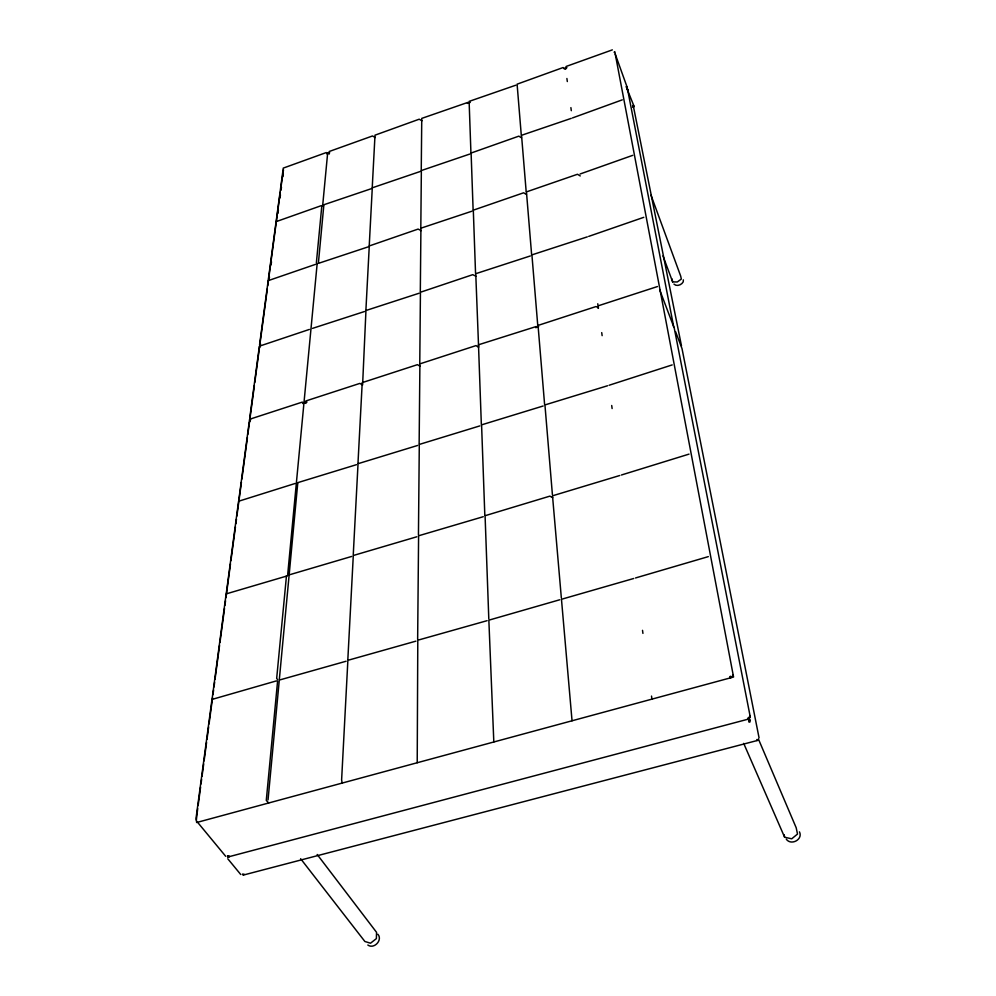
<?xml version="1.0" encoding="UTF-8"?>
<svg xmlns="http://www.w3.org/2000/svg" width="996" height="996" viewBox="0 0 996 996"><rect width="100%" height="100%" fill="white"/><g stroke="black" fill="none" stroke-linecap="round" stroke-linejoin="round"><path stroke-width="1.49" d="M659.676 289.811L674.28 328.244L750 715.589L750 716.597L747.896 718.153L748.22 719.535L749.44 718.016M417.648 639.308L418.594 535.786L483.247 516.712M418.445 535.113L419.291 444.44L479.873 425.89M419.142 443.942L419.901 363.864L476.013 345.6L478.603 347.28L475.752 273.701L530.345 255.947M419.764 363.515L420.437 292.251L472.764 274.659L475.876 276.203M420.312 292.015L420.922 228.184L471.88 211.214M420.81 228.047L421.358 170.54L469.751 154.069M421.246 170.478L421.756 118.387L467.834 102.414M759.077 737.949L682.011 348.6L675.587 331.668M750 715.589L749.552 718.191L747.896 719.237L228.047 856.971M347.841 659.402L353.294 555.507L416.851 536.769M353.256 554.809L358.037 463.7L417.648 445.449M357.987 463.177L362.22 382.626L417.449 364.661L420.138 366.279M365.893 310.254L369.279 245.95L418.121 229.08L421.146 230.624M369.23 245.788L372.292 187.808L420.051 171.549M372.23 187.721L375.006 135.17L419.216 119.196L421.955 120.79M749.204 718.004L749.963 716.522L748.556 718.826L749.229 717.531M732.645 675.786L732.695 674.84M212.173 698.457L226.142 593.902L287.57 575.8M226.304 593.155L238.567 501.262L295.302 483.434M238.704 500.702L249.573 419.291M276.141 221.523L283.275 168.1L326.339 152.537M277.61 680.94L266.281 800.373L268.683 802.988M287.682 574.617L296.31 483.595M296.41 482.55L304.041 402.073M310.926 329.489L304.129 401.151L305.946 403.405M311.001 328.655L317.089 264.438M322.716 205.139L327.684 152.699L329.203 154.056M268.036 799.9L279.291 680.069L346.11 661.232M279.366 679.11L289.101 575.327M289.214 574.157L297.754 483.135M318.371 263.28L323.812 205.4M286.487 575.676L276.664 678.525L277.735 679.583M673.744 327.024L627.169 87.275L615.217 54.033M250.183 421.532L250.581 418.494M260.13 346.994L260.541 343.944M269.082 279.988L269.48 276.95M271.099 264.836L271.497 261.799M277.984 213.219L278.394 210.156M280.025 197.918L280.436 194.855M281.059 190.261L281.457 187.198M282.889 176.491L283.3 173.429M249.784 417.673L259.371 346.235M259.57 344.79L268.161 280.723M268.335 279.428L276.091 221.647L321.235 205.674M197.706 808.615L196.337 820.119M198.129 805.54L200.594 787.064M201.018 783.977L201.628 779.358M202.039 776.282L203.694 763.957M204.105 760.882L206.583 742.406M206.994 739.331L208.637 727.005M209.06 723.93L212.559 697.748M212.97 694.673L213.592 690.054M214.003 686.979L214.626 682.36M215.036 679.272L219.568 645.408M219.992 642.32L224.523 608.444M224.934 605.369L225.557 600.75M225.968 597.675L230.499 563.798M230.923 560.711L235.454 526.847M235.865 523.759L236.488 519.14M236.899 516.065L241.43 482.189M241.854 479.113L247.419 437.53M247.83 434.455L249.486 422.142M249.847 419.378L254.378 385.589M254.789 382.514L267.339 288.828M267.75 285.752L280.299 192.066M280.71 188.991L283.487 169.818M633.12 107.145L633.195 105.302L681.488 345.923M243.584 874.849L243.871 873.903M572.439 117.951L622.288 99.849M580.12 173.989L632.734 155.339M588.686 236.401L643.777 217.327M633.332 107.219L633.618 105.452M609.104 385.253L672.2 364.91M626.783 88.93L627.169 87.275L625.936 86.851M633.431 107.369L633.817 105.75L627.231 89.304L628.09 90.088M243.049 875.148L757.01 740.576L756.997 739.468M621.404 475.005L689.008 454.126M748.021 719.062L748.643 718.178M635.523 577.966L708.305 556.627M276.427 680.89L211.986 699.429L196.075 818.002L196.66 822.509L730.193 677.927L732.147 676.695M748.967 718.452L749.478 717.431M757.122 740.377L757.645 740.153A1.469 1.158 -20.6 0 0 758.292 739.331M757.01 740.576L757.645 740.153M329.103 151.541L372.479 135.966L375.28 137.535M612.341 49.875L566.064 66.483L565.628 69.272L563.114 67.541L517.098 84.174L521.294 135.282M326.812 153.845L329.751 152.786M467.385 103.41L470.311 102.364M564.022 68.749L566.948 67.703M324.136 204.653L371.022 188.792M268.41 280.573L315.595 264.338M318.645 263.293L367.96 246.946M259.632 346.098L309.345 329.439M312.557 328.356L364.548 311.511M249.847 419.179L302.361 402.085M305.76 400.99L359.817 383.41L362.594 384.991L365.955 310.515L418.992 293.272M599.019 305.548L657.447 286.549M302.572 403.517L307.005 402.073M535.748 327.684L538.699 326.725M297.804 482.637L356.481 464.671M289.151 574.879L351.638 556.453M595.981 306.556L538.039 325.418L544.6 404.488M632.796 106.211L633.867 106.584M662.987 255.91L672.649 281.893L677.292 281.968L681.326 279.067L680.704 276.129L650.998 195.179M415.93 641.138L347.878 660.323L341.616 779.93L342.188 783.08M487.119 620.67L417.797 640.216L417.212 762.749M559.702 599.779L488.849 620.172L493.817 741.983M633.73 578.489L561.47 599.281L572.04 720.793M619.736 475.515L552.506 495.809L561.346 597.936M743.688 743.377L784.636 837.25L791.72 838.806L797.51 834.05L796.19 827.763L758.491 739.206M543.156 405.995L481.578 424.856L484.815 515.069M607.535 385.751L544.937 404.936L552.407 494.651M536.358 326.489L478.491 344.79L481.342 424.383M626.833 89.192L628.289 90.375M614.059 52.178L614.495 52.315M322.654 205.811L321.845 205.55L316.367 262.894L317.164 263.691M587.304 236.861L531.914 254.876L537.728 325.107M626.932 89.341L627.779 89.677M571.194 118.387L521.53 135.294L526.187 191.792M515.766 85.22L469.116 101.393L470.934 152.998M367.823 945.03C374.06 949.562 382.962 939.987 377.87 934.236M552.718 497.726L549.904 496.133L485.077 515.716L488.799 618.827M786.292 839.217C791.135 845.965 803.262 839.429 799.452 831.847M749.179 718.938L750.312 719.984L748.668 721.029L749.117 722.237L750.175 721.776L748.755 719.311M596.803 306.818L598.397 308.337L598.272 306.345M526.448 194.444L523.597 192.801L473.312 210.168L475.553 273.489M521.543 137.822L518.829 136.153L471.108 153.035L473.125 210.044M580.257 175.956L577.481 174.263L526.448 191.892L531.627 254.69M673.956 284.109C676.608 286.836 681.638 284.993 683.219 281.843L683.343 279.864M197.121 821.737L225.694 856.299M240.721 874.488L227.785 858.776M300.63 858.714L364.872 941.481L370.512 943.212L376.376 938.618L376.55 932.331L317.176 854.468M627.219 88.134L626.982 86.988M731.288 677.454L730.678 676.259L729.732 676.67L730.193 677.927L733.566 677.019L614.793 51.655M672.051 278.955L672.649 281.893M784.126 834.735L784.636 837.25M566.898 78.485L567.322 81.548M570.895 107.618L571.306 110.693M597.762 303.768L598.185 306.818M601.721 332.614L602.132 335.652M611.706 405.497L612.117 408.547M642.52 630.344L642.93 633.394M651.521 696.08L651.944 699.142M242.526 874.438A1.419 0.971 -42.2 0 1 242.476 874.027M227.835 856.274A1.444 0.971 -41.7 0 0 228.943 857.095L228.906 855.738L228.607 856.685A1.444 0.971 -41.7 0 1 227.486 855.863"/></g></svg>
